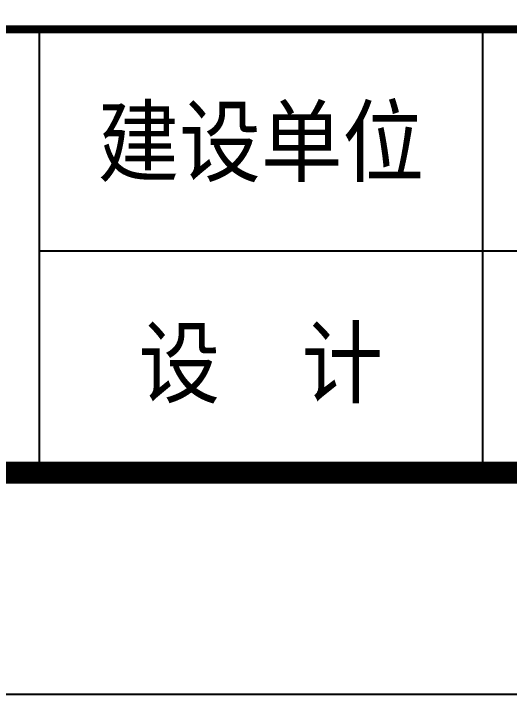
# Model space of a CAD drawing. Extents: x 43627 to 1359545, y -692302 to -50983.
# Drawn here: x 1329829 to 1332067, y -629819 to -626748 of the extents above; entities that cross this region are included whole.
import ezdxf
from ezdxf.enums import TextEntityAlignment as Align

# ---------------------------------------------------------------- set-up
doc = ezdxf.new("R2010")
doc.units = 0
doc.header["$LTSCALE"] = 1000
doc.header["$MEASUREMENT"] = 0
for name, color, linetype in [('tuqian_neibu_pl', 7, 'Continuous'), ('图签目录', 255, 'Continuous'), ('标准图签', 7, 'Continuous')]:
    doc.layers.add(name, color=color, linetype=linetype)
doc.styles.get("Standard").update_dxf_attribs({"font": 'gbenor.shx', "bigfont": 'gbcbig.shx'})
doc.styles.add('宋体', font='宋体.ttf', dxfattribs={"width": 0.8})

# ---------------------------------------------------------------- blocks, each defined once
blk = doc.blocks.new('ztwj12')
for p, q in [((119025, 3000), (119025, 1000)), ((121025, 3000), (121025, 1000)), ((119025, 2000), (147625, 2000))]:
    blk.add_line(p, q)
at = {"const_width": 35.9}
blk.add_lwpolyline([(108625, 3000), (147625, 3000)], dxfattribs=at)
at = {"layer": 'tuqian_neibu_pl'}
blk.add_lwpolyline([(0, 0), (0, 84100), (148625, 84100), (148625, 0)], close=True, dxfattribs=at)
at = {"layer": 'tuqian_neibu_pl', "const_width": 100}
blk.add_lwpolyline([(2500, 1000), (2500, 83100), (147625, 83100), (147625, 1000)], close=True, dxfattribs=at)
at = {"style": '宋体', "width": 0.9}
for s, p in [('建设单位', (120025, 2500)), ('设  计', (120025, 1500))]:
    blk.add_text(s, height=300, rotation=360, dxfattribs=at).set_placement(p, align=Align.MIDDLE)
at = {"layer": '图签目录', "style": '宋体', "width": 0.8}
for tag, p in [('图纸编号', (146333.3, 2513)), ('图纸时间', (138150.4, 1527.6)), ('设计号', (142025, 1500))]:
    blk.add_attdef(tag, text='', height=300, dxfattribs=at).set_placement(p, align=Align.MIDDLE)
at = {"layer": '图签目录', "lineweight": 30, "width": 0.8, "flags": 104}
for tag, p in [('工程名称', (132025, 2492)), ('图纸名称', (140025, 2500)), ('建设单位', (124025, 2466.4))]:
    blk.add_attdef(tag, text='', height=300, dxfattribs=at).set_placement(p, align=Align.MIDDLE_CENTER)
at = {"layer": '图签目录', "style": '宋体', "width": 0.8}
for tag, p in [('65', (144021.6, 1364.2)), ('3', (146321.8, 1346.9))]:
    blk.add_attdef(tag, text='', height=300, dxfattribs=at).set_placement(p, align=Align.CENTER)

msp = doc.modelspace()

# ---------------------------------------------------------------- block references
at = {"layer": '标准图签'}
msp.add_blockref('ztwj12', (1210920.2, -629819), dxfattribs=at)

doc.saveas('drawing.dxf')
